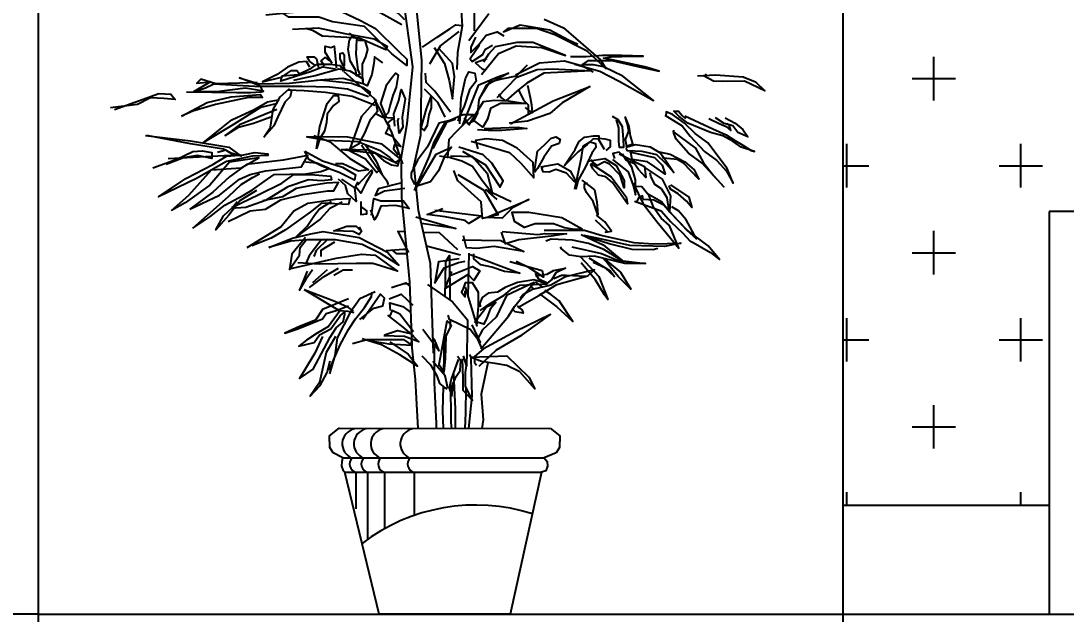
# Model space of a CAD drawing. Header units: millimetres. Extents: x 512961 to 1001058, y -961995 to -458543.
# Drawn here: x 887053 to 888015, y -885851 to -885306 of the extents above; entities that cross this region are included whole.
import ezdxf

# ---------------------------------------------------------------- set-up
doc = ezdxf.new("R2010")
doc.units = ezdxf.units.MM
doc.header["$MEASUREMENT"] = 0
doc.header["$PDMODE"] = 3
doc.layers.get('0').update_dxf_attribs({"linetype": 'CONTINUOUS'})
doc.layers.get('DEFPOINTS').update_dxf_attribs({"linetype": 'CONTINUOUS'})
for name, color, linetype in [('FF-Plants', 86, 'CONTINUOUS'), ('txt', 7, 'CONTINUOUS'), ('家具外线', 4, 'CONTINUOUS'), ('辅助线', 8, 'CONTINUOUS')]:
    doc.layers.add(name, color=color, linetype=linetype)
doc.styles.get("Standard").update_dxf_attribs({"font": 'complex.shx', "bigfont": 'hzxy.shx'})
doc.dimstyles.new('LMDIM40', dxfattribs={"dimtxt": 80, "dimasz": 20, "dimexe": 0, "dimexo": 0, "dimgap": 25, "dimtad": 1, "dimdec": 0, "dimzin": 0, "dimdsep": 46, "dimtxsty": 'Standard', "dimblk1": 'DOT', "dimblk2": 'DOT', "dimsah": 1, "dimcen": 0, "dimclrd": 2, "dimclre": 2, "dimclrt": 2, "dimadec": 0, "dimazin": 0, "dimtfac": 1, "dimtdec": 0, "dimtmove": 2, "dimatfit": 3, "dimldrblk": 'DOT', "dimfxl": 0, "dimtolj": 1, "dimtzin": 0, "dimarcsym": 0})

# ---------------------------------------------------------------- blocks, each defined once
blk = doc.blocks.new('_ArchTick')
at = {"color": 0, "linetype": 'ByBlock', "const_width": 0.15}
blk.add_lwpolyline([(-0.5, -0.5), (0.5, 0.5)], dxfattribs=at)
blk = doc.blocks.new('*D1159')
at = {"layer": 'DEFPOINTS', "color": 0}
for p in [(886919.71, -885234.82), (887069.21, -885234.82), (887069.21, -885850.94)]:
    blk.add_point(p, dxfattribs=at)
at = {"layer": 'txt', "color": 2, "lineweight": -2}
for p, q in [((887069.21, -885234.82), (886919.71, -885234.82)), ((886919.71, -885850.94), (886919.71, -885234.82)), ((887069.21, -885850.94), (886919.71, -885850.94))]:
    blk.add_line(p, q, dxfattribs=at)
at = {"layer": 'txt', "color": 2, "lineweight": -2, "xscale": 20, "yscale": 20, "zscale": 20}
for p, rotation in [((886919.71, -885234.82), 90), ((886919.71, -885850.94), 270)]:
    blk.add_blockref('_ArchTick', p, dxfattribs=dict(at, rotation=rotation))
at = {"layer": 'txt', "color": 2, "insert": (886854.71, -885542.88), "char_height": 80, "attachment_point": 5, "rotation": 90}
blk.add_mtext('\\A1;616', dxfattribs=at)
blk = doc.blocks.new('_DOT')
at = {"color": 0, "linetype": 'ByBlock'}
blk.add_line((-0.5, 0), (-1, 0), dxfattribs=at)
at = {"color": 0, "linetype": 'ByBlock', "const_width": 0.5}
blk.add_lwpolyline([(-0.25, 0, 1), (0.25, 0, 1)], format="xyb", close=True, dxfattribs=at)
blk = doc.blocks.new('DOT')
at = {"color": 0, "linetype": 'ByBlock'}
blk.add_line((-0.35, 0), (-1, 0), dxfattribs=at)
at = {"color": 0, "linetype": 'ByBlock', "const_width": 0.35}
blk.add_lwpolyline([(-0.175, 0, 1), (0.175, 0, 1)], format="xyb", close=True, dxfattribs=at)
blk = doc.blocks.new('*D1166')
at = {"layer": 'DEFPOINTS', "color": 0}
for p in [(886682.71, -883150.94), (887069.21, -883150.94), (887069.21, -885850.94)]:
    blk.add_point(p, dxfattribs=at)
at = {"layer": 'txt', "color": 2, "lineweight": -2}
for p, q in [((887069.21, -883150.94), (886682.71, -883150.94)), ((886682.71, -885850.94), (886682.71, -883150.94)), ((887069.21, -885850.94), (886682.71, -885850.94))]:
    blk.add_line(p, q, dxfattribs=at)
at = {"layer": 'txt', "color": 2, "lineweight": -2, "xscale": 20, "yscale": 20, "zscale": 20}
for p, rotation in [((886682.71, -883150.94), 90), ((886682.71, -885850.94), 270)]:
    blk.add_blockref('_ArchTick', p, dxfattribs=dict(at, rotation=rotation))
at = {"layer": 'txt', "color": 2, "insert": (886617.71, -884500.94), "char_height": 80, "attachment_point": 5, "rotation": 90}
blk.add_mtext('\\A1;2700', dxfattribs=at)
blk = doc.blocks.new('*D1167')
at = {"layer": 'DEFPOINTS', "color": 0}
for p in [(887069.21, -885850.94), (887809.21, -885850.94), (887809.21, -886053.94)]:
    blk.add_point(p, dxfattribs=at)
at = {"layer": 'txt', "color": 2, "lineweight": -2}
for p, q in [((887069.21, -885850.94), (887069.21, -886053.94)), ((887809.21, -885850.94), (887809.21, -886053.94)), ((887069.21, -886053.94), (887809.21, -886053.94))]:
    blk.add_line(p, q, dxfattribs=at)
at = {"layer": 'txt', "color": 2, "lineweight": -2, "xscale": 20, "yscale": 20, "zscale": 20, "rotation": 180}
blk.add_blockref('_ArchTick', (887069.21, -886053.94), dxfattribs=at)
at = {"layer": 'txt', "color": 2, "lineweight": -2, "xscale": 20, "yscale": 20, "zscale": 20}
blk.add_blockref('_ArchTick', (887809.21, -886053.94), dxfattribs=at)
at = {"layer": 'txt', "color": 2, "insert": (887439.21, -885988.94), "char_height": 80, "attachment_point": 5}
blk.add_mtext('\\A1;740', dxfattribs=at)
blk = doc.blocks.new('A$C50720A0E')
at = {"layer": 'FF-Plants'}
for p, q in [((268.17, 382.7), (267.63, 417.33)), ((283.54, 370.96), (279.56, 411.18)), ((275.41, 305.02), (268.17, 382.7)), ((294.4, 322.18), (283.54, 370.96)), ((297.17, 239.67), (294.4, 322.18)), ((277.51, 246.69), (275.41, 305.02))]:
    blk.add_line(p, q, dxfattribs=at)
for points in [[(330.7, 649.32), (334.27, 597.31), (334.57, 535.86)], [(256.35, 597.18), (268.94, 567.52), (277.94, 502.81), (272.54, 450.69), (267.14, 418.33)], [(268.04, 605.27), (280.64, 563.93), (286.04, 509.11), (285.14, 439.9), (277.94, 406.65)], [(329.82, 527.14), (348.24, 551.86)], [(398.88, 546.68), (416.72, 538.64), (450.67, 509.33), (455.85, 501.28), (438.58, 517.37), (408.66, 532.32), (391.97, 538.06), (365.5, 538.06), (361.47, 535.19), (377.01, 541.51), (404.06, 536.91), (421.32, 527.72), (429.95, 523.7)], [(268.06, 541.39), (245.91, 553.68), (234.84, 562.28), (229.3, 570.88), (234.84, 570.27), (250.84, 561.05), (264.37, 552.45), (270.52, 546.3)], [(322.14, 565.24), (323.57, 540.3), (319.29, 516.07), (318.58, 500.4)], [(142.97, 550.58), (174.29, 553.71), (212.51, 553.71), (230.05, 545.58), (243.83, 538.07), (265.13, 517.42), (272.65, 509.91), (272.65, 504.28), (258.87, 514.92), (246.97, 526.81), (233.81, 539.95), (204.37, 544.33), (191.84, 548.71), (164.27, 548.71), (158.63, 552.15)], [(167.4, 537.44), (191.21, 538.7), (215.64, 533.69), (242.58, 528.69), (254.48, 521.8), (253.23, 518.67), (228.8, 529.31), (194.97, 531.19), (186.2, 536.19), (179.31, 538.07)], [(287.13, 521.11), (300.66, 530.33), (312.35, 537.7), (317.89, 541.39), (323.43, 540.77)], [(226.27, 527.61), (225.65, 514.57), (227.52, 500.29), (229.38, 495.94), (226.27, 494.7), (225.65, 499.67), (220.68, 508.36), (218.81, 518.92), (220.06, 527.61), (222.54, 531.34)], [(250.52, 506.5), (243.06, 512.09), (242.44, 505.88), (240.57, 495.94), (236.22, 485.39), (232.49, 487.25), (231.87, 495.32), (231.87, 505.26), (234.98, 512.09), (236.84, 518.92), (234.36, 526.99), (228.76, 526.99), (220.06, 533.82)], [(293.9, 505.75), (303.74, 522.34), (320.96, 535.25)], [(335.81, 530.27), (331.46, 520.96), (331.46, 515.99), (338.92, 523.44), (345.76, 532.14), (355.7, 535.24), (361.92, 531.52)], [(203.89, 505.88), (197.67, 516.44), (197.67, 522.02), (202.65, 520.78), (205.76, 522.02), (207, 510.23), (207.62, 502.15)], [(297.93, 520.83), (307.25, 505.93), (311.61, 490.4), (314.71, 473.64), (316.58, 494.13), (314.71, 505.93), (309.12, 512.14), (301.66, 520.21)], [(339.54, 522.82), (330.84, 510.4), (332.7, 507.92), (342.65, 514.13), (345.14, 519.1), (351.35, 522.82)], [(341.45, 495.99), (356.99, 515.24), (373.16, 522.07), (396.78, 520.83), (418.54, 513.38), (388.7, 525.18), (373.78, 525.18), (353.88, 521.45), (347.67, 514.62), (343.31, 507.17)], [(187.73, 504.64), (183.37, 507.74), (180.89, 512.09), (187.1, 512.09), (189.59, 510.23), (191.46, 502.15)], [(197.05, 503.39), (193.94, 508.36), (197.67, 511.47), (201.4, 508.36)], [(216.33, 499.67), (211.35, 510.23), (211.35, 515.19), (213.84, 515.81), (215.08, 513.95), (215.08, 503.39)], [(346.38, 510.4), (335.81, 506.68), (342.03, 501.09), (345.76, 499.85)], [(427.18, 505.26), (450.19, 498.94), (468.03, 489.74), (499.68, 471.93), (471.48, 494.34), (453.65, 502.96), (444.44, 504.68), (434.08, 504.68), (439.84, 508.71), (461.13, 508.71), (483.57, 503.54), (504.86, 498.94), (491.63, 502.96), (467.46, 508.13), (453.65, 511.01), (460.55, 512.16), (480.69, 512.73), (489.9, 512.73), (470.33, 513.31), (452.5, 513.31), (437.53, 512.16), (423.15, 512.16)], [(183.37, 502.77), (180.27, 507.74), (173.43, 507.12), (162.86, 502.77), (153.53, 495.94), (139.85, 489.11), (157.26, 493.46), (166.59, 499.67), (171.56, 499.67), (174.67, 495.94)], [(207, 500.91), (195.19, 502.77), (184, 498.43), (170.32, 494.08), (156.64, 489.73), (157.88, 494.7), (172.81, 495.94), (185.24, 502.15), (190.21, 505.26), (202.03, 505.26), (211.35, 504.02), (214.46, 499.05)], [(232.49, 487.25), (232.49, 491.6), (225.65, 495.94), (220.68, 499.05), (210.11, 500.91), (188.35, 494.7), (179.02, 492.84), (168.45, 490.35)], [(339.83, 474.5), (348.99, 489.13), (359.97, 491.87), (373.7, 494.61), (383.77, 504.67)], [(355.75, 474.88), (373.78, 493.51), (392.43, 500.34), (406.73, 500.96), (442.17, 499.1), (398.65, 497.23), (383.1, 487.92), (373.78, 480.47), (363.83, 471.77), (359.48, 474.88), (357.61, 477.98)], [(372.78, 495.53), (394.75, 506.5), (417.63, 508.33), (434.1, 503.76), (444.17, 498.27)], [(134.88, 488.49), (118.72, 487.87), (96.96, 487.25), (83.28, 491.6), (79.55, 487.87), (91.98, 489.11), (76.44, 479.8), (87.63, 483.52), (95.09, 487.25), (137.99, 484.77), (139.85, 479.8)], [(237.46, 475.45), (218.19, 482.28), (201.4, 484.14), (176.54, 484.77), (152.29, 484.77), (138.61, 484.77), (118.72, 492.84), (136.75, 487.25), (164.72, 487.87), (193.32, 490.98), (221.92, 487.87), (231.87, 484.14), (238.71, 479.8), (238.71, 476.07)], [(232.49, 487.25), (213.84, 492.22), (197.05, 490.98), (189.59, 490.35)], [(214.69, 498.74), (242.31, 474.03), (258.42, 443.57), (268.78, 413.68)], [(253.63, 456.82), (248.65, 469.24), (254.25, 486.63), (259.22, 493.46), (262.33, 497.18), (264.82, 495.32), (262.95, 484.14), (259.85, 476.69), (257.36, 468), (255.49, 460.55), (253.01, 458.06)], [(312.85, 461.22), (298.55, 480.47), (290.47, 488.54), (289.85, 497.23)], [(321.53, 450.61), (322.77, 474.21), (326.5, 492.22), (329.61, 498.43), (335.21, 497.18), (336.45, 489.73), (330.23, 481.66), (325.26, 466.76), (321.53, 458.06), (319.66, 453.09)], [(323.99, 448.63), (338.91, 486.51), (356.94, 493.97), (366.26, 497.07), (345.75, 485.89), (338.91, 472.85), (337.66, 460.43), (333.93, 452.98), (328.96, 450.5), (325.85, 456.09)], [(539.95, 494.66), (556.44, 495.52), (582.04, 493.79), (593.32, 489.02), (602, 480.79), (583.34, 489.89), (562.95, 489.45), (554.7, 489.89), (546.02, 494.22), (548.19, 496.39)], [(70.14, 479.95), (116.18, 479.38), (128.84, 479.38), (138.62, 479.95), (140.92, 480.53), (124.24, 483.4), (97.77, 479.95), (79.35, 479.95), (79.35, 479.95)], [(141.1, 438.19), (147.31, 447.51), (149.8, 463.65), (156.02, 475.45), (164.1, 482.28), (166.59, 481.04), (165.34, 475.45), (160.37, 470.48), (154.15, 456.82), (150.42, 448.75), (141.1, 438.19)], [(243.43, 467.52), (222.47, 475.71), (197.86, 479.35), (178.26, 480.72), (163.67, 481.63)], [(261.66, 448.4), (260.75, 459.78), (265.31, 472.07), (267.59, 482.08), (271.23, 473.43), (268.5, 456.59), (268.95, 447.49), (265.76, 442.02), (264.4, 453.4), (265.31, 455.68)], [(288.5, 482.76), (300.93, 470.34), (307.77, 456.68)], [(368.18, 450.66), (407.35, 471.77), (440.92, 484.81), (415.43, 469.91), (404.24, 459.97), (383.72, 453.14), (366.94, 451.28)], [(375, 482.28), (379.97, 472.34), (384.32, 468), (384.32, 463.65), (384.32, 459.3)], [(383.7, 486.01), (386.19, 474.83), (387.43, 468), (388.05, 460.55), (381.84, 465.51)], [(3.91, 463.64), (33.66, 474.58), (44.62, 478.49), (55.58, 477.71), (59.49, 473.02), (49.32, 473.8), (36.79, 474.58), (25.05, 468.33), (0, 465.2)], [(65.54, 457.54), (89.13, 470.18), (111, 475.35), (138.05, 477.65), (139.77, 474.78), (127.11, 474.78), (96.61, 468.46), (75.9, 462.13), (65.54, 457.54)], [(85.68, 433.4), (111.58, 454.09), (132.29, 463.86), (144.38, 470.75), (154.73, 472.48), (152.43, 469.03), (138.05, 465.58), (113.3, 450.07), (85.68, 433.4)], [(189.59, 427.63), (192.7, 448.13), (199.54, 469.24), (205.13, 476.69), (209.49, 476.69), (210.11, 471.1), (205.13, 467.38), (199.54, 459.3), (198.92, 451.85), (197.05, 443.78), (192.7, 436.95), (189.59, 427.63)], [(220.68, 427.63), (231.25, 457.44), (244.41, 472.15), (243.71, 471.38), (245.55, 461.79), (238.71, 453.72), (233.73, 441.92), (228.14, 431.98), (220.68, 427.63)], [(294.98, 476.59), (290.43, 464.3), (285.41, 447), (288.6, 444.27), (291.79, 449.28), (293.16, 458.84), (295.44, 465.21), (295.44, 476.14)], [(329.58, 449.26), (343.26, 470.99), (353.21, 472.23), (366.26, 471.61), (381.81, 469.13), (358.8, 469.13), (349.48, 464.78), (346.99, 454.84), (342.64, 447.39), (332.69, 454.84)], [(153.09, 463.79), (118.91, 449.68), (105.69, 439.67), (118, 447.4), (131.67, 451.05), (141.7, 454.69), (147.62, 456.96)], [(510, 458.56), (526.05, 448.59), (533.43, 439.06), (546.45, 425.19), (557.73, 416.95), (566.85, 406.98), (572.92, 396.15), (567.28, 409.58), (549.49, 432.99), (537.77, 441.66), (528.22, 451.19), (516.94, 459), (511.3, 461.6), (510.87, 457.7)], [(528.23, 457.76), (546.02, 449.53), (554.27, 446.06), (566.42, 440.42), (575.1, 434.79), (581.61, 430.89), (589.42, 426.12), (592.46, 425.25), (580.31, 429.15), (572.93, 434.36), (563.38, 439.56), (552.1, 442.59), (531.27, 451.26), (523.02, 457.33), (518.25, 462.1), (522.59, 462.1), (526.06, 458.2), (529.1, 455.59)], [(244.34, 459.78), (250.72, 456.59), (259.38, 456.14), (260.29, 455.68), (254.83, 451.58), (256.65, 448.85), (255.28, 446.12), (253, 442.02), (259.38, 439.29), (267.13, 429.73), (261.21, 431.55), (260.29, 427.46), (264.85, 421.99)], [(279.87, 389.13), (293.55, 420.8), (297.9, 433.84), (307.85, 451.85), (317.18, 454.96), (302.26, 451.23), (291.69, 429.5), (282.36, 417.08), (276.77, 405.28), (276.77, 400.93), (279.25, 395.96), (279.87, 394.72)], [(296.83, 427.93), (309.98, 453.01), (324.33, 458.98), (333.89, 458.98), (318.35, 443.45), (311.18, 436.29), (309.98, 419.57), (302.81, 420.76)], [(465.31, 454.23), (467.48, 446.86), (467.48, 434.29), (467.91, 429.09), (472.25, 429.09), (471.82, 436.46), (470.95, 447.72), (467.05, 454.23), (461.84, 457.26)], [(473.12, 457.26), (475.72, 449.02), (476.59, 443.82), (473.55, 436.02), (474.86, 429.95), (480.5, 432.12), (478.33, 439.49), (477.03, 448.16), (473.55, 457.26)], [(550.36, 455.59), (559.91, 450.83), (566.42, 448.23), (570.76, 444.33), (569.02, 449.53), (567.29, 450.83)], [(565.55, 456.03), (574.67, 451.26), (581.61, 445.19), (586.38, 438.69), (577.27, 442.59), (572.5, 448.66), (564.68, 450.83), (556.44, 456.03)], [(343.88, 446.15), (374.34, 447.39), (383.05, 446.15), (360.05, 444.29), (347.61, 444.29), (337.66, 444.91)], [(516.94, 443.83), (538.21, 428.22), (545.58, 414.79), (555.13, 402.65), (564.24, 392.68), (544.28, 414.35), (531.7, 423.45), (520.41, 436.46), (518.24, 442.09), (518.24, 444.69)], [(32.16, 439.79), (73.72, 434.86), (108.95, 429.23), (120.22, 420.79), (111.06, 423.61), (104.02, 427.12), (73.72, 432.05), (33.57, 439.79)], [(267.63, 417.33), (249.86, 431.89), (218.41, 438.27), (180.58, 438.72), (198.81, 435.53), (227.53, 434.17), (247.58, 426.43), (257.15, 419.6), (262.16, 415.05), (265.81, 417.33)], [(187.16, 439.92), (201.46, 434.33), (220.11, 418.8), (237.52, 408.25), (228.19, 407), (213.89, 413.83), (207.05, 413.83)], [(331.75, 434.65), (366.97, 424.1), (377.54, 414.25), (389.52, 400.88), (388.81, 414.95), (374.02, 428.32), (360.63, 435.36), (345.84, 436.76), (335.98, 435.36), (338.09, 427.62)], [(390.05, 407.09), (393.01, 425.48), (399.25, 431.39), (405.5, 437.3), (409.78, 438.62), (413.72, 435.99), (412.74, 432.38), (405.83, 430.08), (398.6, 419.9), (393.01, 409.39), (390.05, 405.78)], [(454.46, 426.92), (448.82, 436.46), (444.05, 436.89), (438.4, 431.69), (430.16, 424.75), (417.57, 412.18), (427.56, 426.92), (431.03, 433.85), (436.23, 438.19), (444.48, 439.49), (449.25, 439.49), (449.25, 437.32), (454.89, 436.89), (459.67, 435.59), (459.67, 429.52), (455.76, 426.05)], [(427.12, 390.51), (433.2, 419.55), (434.93, 429.95), (441.44, 433.85), (446.22, 432.55), (446.65, 428.65), (442.74, 423.45), (437.1, 410.88), (430.16, 398.75), (427.99, 390.08)], [(39.2, 410.24), (61.04, 417.98), (75.84, 425.01), (84.29, 425.72), (93.45, 424.31), (93.45, 418.68), (80.06, 421.49), (67.38, 419.38), (51.18, 413.05)], [(44.13, 383.5), (69.5, 400.38), (94.15, 413.05), (106.83, 420.79), (122.33, 422.2), (132.9, 424.31), (144.88, 422.9), (144.88, 421.49), (130.79, 420.79), (106.83, 415.87), (79.36, 400.38), (44.13, 383.5), (44.13, 383.5)], [(53.29, 418.68), (104.72, 421.49), (113.88, 421.49), (106.13, 426.42), (98.38, 424.31)], [(178.88, 425.57), (195.08, 416.43), (213.4, 410.8), (225.38, 403.76), (224.67, 398.83), (210.58, 405.87), (194.38, 411.5), (182.4, 417.83), (178.88, 425.57)], [(263.99, 413.68), (238.01, 426.43), (212.94, 426.89), (243.48, 423.7), (251.22, 416.87), (258.52, 412.77), (264.44, 411.86), (266.26, 418.24)], [(216.92, 427.62), (234.53, 418.47), (245.1, 405.8), (247.91, 408.62)], [(231.01, 431.14), (244.39, 411.43), (254.25, 398.06), (255.66, 394.54)], [(234.53, 431.14), (244.39, 416.36), (250.03, 403.69)], [(281.3, 391.83), (299.53, 422.79), (313.66, 429.16), (307.28, 420.51), (301.81, 407.31), (294.52, 397.3), (281.76, 393.2)], [(324, 425.51), (345.14, 412.84), (358.52, 392.43), (361.34, 398.06), (350.77, 414.25), (343.02, 421.99), (320.48, 429.02)], [(461.81, 417.69), (476.13, 406.42), (480.9, 393.85), (483.07, 385.18), (483.07, 399.05), (479.6, 410.76), (474.39, 418.56), (467.88, 424.63), (462.24, 423.33), (463.54, 418.56)], [(467.91, 423.02), (491.35, 411.32), (492.65, 401.35), (485.7, 408.72), (482.23, 413.92), (474.86, 416.95), (470.95, 422.59)], [(473.99, 429.09), (483.1, 431.69), (496.55, 429.52), (505.67, 423.89), (509.14, 419.55), (518.25, 405.68), (511.31, 413.92), (502.63, 422.15), (489.18, 425.19), (475.72, 425.62), (474.42, 428.22)], [(477.46, 424.75), (500.46, 419.55), (507.4, 412.62), (510.44, 404.38), (500.89, 410.88), (493.95, 415.65), (480.06, 417.82), (478.76, 424.32)], [(504.8, 424.75), (514.78, 422.59), (528.23, 415.65), (536.91, 408.28), (541.25, 399.61), (526.93, 414.78), (521.72, 417.82), (508.7, 419.12), (506.97, 422.59)], [(56.11, 370.83), (72.31, 384.9), (93.1, 408.12), (120.22, 410.24), (136.42, 419.38), (109.65, 415.16), (91.34, 394.05), (68.79, 377.87), (56.11, 370.83)], [(73.02, 372.24), (100.49, 384.9), (118.81, 399.68), (128.67, 403.9), (142.76, 407.42), (175.88, 410.94), (181.51, 421.49), (158.97, 417.27), (125.15, 413.05), (109.65, 401.79), (94.15, 387.72), (73.02, 372.24)], [(75.84, 354.65), (91.34, 365.2), (105.43, 375.76), (122.33, 384.9), (130.79, 389.83), (141.35, 397.57), (150.51, 403.9), (179.4, 404.61), (193.49, 406.72), (201.24, 409.53), (189.97, 414.46), (179.4, 415.16)], [(312.73, 421.28), (333.16, 420.58), (346.54, 405.1), (351.48, 386.1), (341.61, 398.77), (333.16, 411.43), (323.3, 416.36), (310.61, 419.88)], [(395.92, 411.01), (411.47, 413.88), (422.93, 407.34), (427.43, 398.75), (427.02, 397.12), (419.65, 405.29), (409.83, 408.56), (403.69, 406.11), (397.96, 406.52), (396.74, 409.79), (397.96, 411.42)], [(439.27, 416.08), (454.89, 418.68), (465.31, 412.18), (472.69, 398.31), (472.69, 391.81), (468.78, 403.51), (459.23, 413.48), (454.46, 415.65), (447.95, 412.18), (443.61, 415.22), (441.88, 417.38)], [(442.74, 413.48), (460.54, 401.78), (474.42, 383.58), (475.72, 377.07), (461.84, 396.58), (455.76, 401.78), (448.82, 403.51), (443.61, 409.15), (441.88, 413.05), (444.05, 414.78)], [(75.84, 354.65), (89.22, 366.61), (108.95, 384.2), (120.22, 394.76), (130.79, 401.09), (137.13, 404.61)], [(111.77, 373.65), (136.42, 385.61), (157.56, 396.16), (168.83, 403.9), (184.33, 403.9), (202.65, 402.5), (203.35, 398.98), (194.19, 398.27), (182.22, 398.98), (163.19, 392.64), (142.76, 379.98), (124.45, 373.65), (115.29, 372.94), (111.77, 373.65)], [(227.49, 394.61), (240.17, 407.98), (240.87, 405.87), (235.24, 396.72), (230.31, 386.87), (225.38, 392.5), (227.77, 397.29)], [(319.55, 404.04), (343.46, 389.71), (356.61, 367.02), (342.26, 363.44), (341.07, 378.96), (319.55, 398.07), (315.96, 407.63)], [(491.77, 409.95), (507.39, 399.55), (515.21, 384.38), (514.34, 369.64), (513.9, 370.51), (512.17, 382.64), (506.96, 390.88), (500.89, 394.78), (496.98, 402.58), (496.55, 405.62)], [(108.29, 360.86), (128.72, 370.71), (142.81, 372.12), (156.9, 380.57), (176.63, 385.49), (199.88, 389.01), (205.51, 389.01), (209.74, 396.75), (199.17, 396.05), (185.08, 393.94), (170.99, 391.12), (158.31, 383.38), (140, 379.86)], [(212.69, 399.54), (224.67, 391.8), (226.08, 379.13), (218.33, 386.17), (216.22, 393.91), (209.88, 399.54)], [(267.96, 396.44), (246.21, 390.92), (243.48, 384.55), (252.14, 389.1), (270.82, 391.38)], [(433.56, 398.75), (445.43, 389.76), (447.48, 378.73), (448.3, 366.87), (444.2, 379.14), (438.07, 387.31), (436.02, 391.8), (436.02, 395.48), (438.88, 396.3)], [(480.9, 396.02), (490.01, 376.95), (502.6, 360.91), (515.62, 345.31), (523, 336.2), (514.32, 357.01), (506.51, 363.94), (500, 373.48), (495.66, 384.32), (488.71, 392.55), (483.51, 392.99)], [(515.21, 394.35), (532.13, 383.08), (534.73, 373.54), (529.96, 379.61), (522.15, 386.11), (515.21, 390.45), (513.9, 393.91)], [(134.31, 389.13), (119.52, 379.98), (108.95, 366.61), (96.97, 353.24), (104.02, 365.9), (112.47, 373.65), (116.7, 379.27)], [(368.57, 378.84), (345.37, 389.74), (355.61, 380.88)], [(493.92, 386.48), (506.94, 379.12), (514.32, 370.01), (529.94, 353.11), (539.05, 344.87), (529.5, 362.21), (522.56, 370.45), (516.49, 374.35)], [(125.91, 336.94), (156.9, 355.94), (168.88, 370.71), (181.56, 377.75), (206.92, 381.27), (220.31, 381.97), (218.9, 376.34), (194.24, 377.75), (183.67, 369.31), (170.99, 360.16), (161.13, 353.12), (147.75, 345.38), (130.13, 338.35)], [(213.26, 378.46), (201.99, 372.83), (192.83, 362.97), (170.99, 346.79), (180.86, 356.64), (187.9, 366.49), (192.13, 372.12), (203.4, 379.16)], [(230.31, 379.13), (230.3, 367.1), (235.94, 367.81), (235.94, 370.62), (231.01, 374.14)], [(240.17, 366.47), (242.28, 381.95), (248.62, 379.84), (269.76, 379.84), (274.69, 372.8), (262.71, 375.61), (248.62, 374.91), (245.1, 365.76), (242.99, 362.24), (239.47, 371.39)], [(346.05, 364.52), (384.95, 380.88), (369.94, 373.39), (360.38, 363.84), (345.37, 364.52)], [(482.2, 379.55), (506.51, 370.45), (515.62, 360.48), (526.47, 350.07), (532.98, 343.14), (536.01, 341.41), (552.07, 332.3), (560.32, 325.8), (549.9, 338.37), (530.37, 352.68), (514.75, 369.15), (509.11, 375.65), (500, 380.42), (490.01, 380.85), (489.58, 384.32), (485.68, 382.58), (483.94, 378.68)], [(298.28, 371.34), (341.28, 365.89), (329.67, 359.07), (326.26, 361.8), (307.84, 365.21), (291.46, 367.25), (305.79, 372.7)], [(379.98, 355.19), (390.64, 358.92), (407.69, 358.92), (417.82, 355.19), (426.88, 353.6), (433.81, 353.6), (415.16, 364.24), (384.78, 369.04), (369.32, 369.04), (371.45, 361.05), (379.98, 355.73)], [(445.75, 362.21), (456.6, 352.24), (455.3, 350.94), (460.94, 351.81), (454.86, 360.48), (447.05, 366.55)], [(228.89, 355.84), (231.01, 351.62), (228.89, 348.81), (223.26, 351.62), (205.64, 352.32), (217.62, 356.55), (226.07, 356.55), (229.6, 353.03)], [(281.03, 364.99), (317.66, 354.44), (286.23, 358.86)], [(145.63, 336.94), (167.47, 345.38), (184.38, 349.6), (195.65, 351.72), (228.76, 346.09), (254.83, 332.72), (265.4, 320.75), (248.49, 331.31), (231.58, 339.75), (206.92, 343.98), (180.86, 343.98), (166.06, 342.57), (145.63, 336.94)], [(179.45, 346.09), (166.77, 330.61), (164.65, 316.53), (173.81, 329.9), (174.52, 336.94), (180.15, 343.98)], [(271.1, 351.29), (264.55, 351.5), (274.11, 332.39)], [(319.55, 334.78), (302.81, 350.3), (288.04, 350.76)], [(323.53, 344.08), (359.02, 343.4), (380.17, 333.17), (352.88, 337.94), (337.18, 335.9), (327.63, 336.58), (324.9, 347.48)], [(360.26, 351.47), (393.3, 348.81), (399.7, 349.87), (419.42, 349.34), (405.56, 347.21), (375.72, 344.02), (363.46, 340.29), (359.73, 350.94)], [(398.89, 352.68), (436.2, 352.68), (452.26, 347.91), (481.34, 341.41), (499.56, 340.11), (524.73, 340.97), (509.54, 337.94), (477.86, 338.81), (450.53, 344.87), (435.77, 347.91), (459.64, 340.11), (479.6, 335.34), (499.13, 334.9), (503.47, 336.2)], [(433.17, 348.77), (453.13, 339.24), (464.41, 330.14), (472.22, 323.63), (454, 334.9), (439.68, 340.54), (424.92, 343.57), (405.39, 344.44), (400.62, 342.71)], [(193.54, 343.27), (182.97, 329.2), (180.15, 322.87)], [(199.88, 344.68), (189.31, 334.12), (187.2, 328.49)], [(206.22, 341.86), (193.54, 334.12), (193.54, 328.49)], [(290.8, 338.34), (290.85, 338.36), (321.94, 330)], [(424.49, 337.5), (451.83, 331.44), (466.58, 325.37), (492.18, 322.33), (473.09, 322.33), (445.32, 328.84), (432.73, 328.4), (422.32, 329.7), (414.94, 335.77), (414.07, 337.07)], [(164.65, 317.24), (207.63, 327.09), (230.88, 330.61), (243.56, 329.9), (254.83, 321.46), (263.99, 315.13), (248.49, 320.05), (241.44, 322.16), (225.94, 322.16), (192.13, 321.46), (172.4, 322.87)], [(253.55, 334.03), (269.75, 335.44), (272.65, 335.32)], [(272.97, 331.21), (270.46, 331.21), (263.41, 331.21), (259.19, 334.73)], [(307.99, 291.54), (308.65, 324), (311.98, 329.55), (312.27, 288.56)], [(329.75, 331.77), (328.89, 291.93)], [(331.04, 330.44), (376.76, 313.4), (362.43, 314.77), (350.83, 318.86), (340.59, 320.9), (334.45, 326.36), (334.45, 331.13)], [(432.3, 328.4), (449.22, 310.2), (457.47, 288.96), (454.43, 293.29), (445.75, 307.6), (438.81, 315.83), (433.17, 322.77)], [(440.11, 327.54), (459.64, 315.4), (463.54, 310.2), (455.3, 318), (444.02, 323.2)], [(454, 326.67), (469.19, 314.1), (478.73, 298.5), (467.02, 310.2), (461.37, 317.13), (456.17, 324.07), (452.7, 327.54)], [(183.1, 300.25), (196.49, 310.1), (209.87, 317.84)], [(320.8, 326.36), (301.7, 323.63), (298.28, 304.54), (307.15, 318.18), (320.12, 322.95), (326.26, 324.31)], [(313.3, 311.36), (333.09, 319.54), (339.91, 315.45), (334.45, 306.59), (328.99, 312.04), (307.84, 299.09), (313.98, 314.77)], [(367.37, 324.03), (397.26, 315.67), (398.46, 309.7), (385.3, 318.06), (373.35, 324.03)], [(390.94, 310.94), (401.79, 312.24), (407.43, 315.71), (418.71, 317.88), (409.6, 313.54), (406.13, 307.47), (401.79, 304.01), (393.98, 307.91), (390.94, 313.11)], [(180.86, 315.13), (173.81, 297.53), (180.86, 309.5), (185.79, 316.53)], [(199.3, 316.44), (185.92, 304.48)], [(205.64, 311.51), (214.1, 316.44), (222.55, 316.44)], [(374.76, 281.87), (394.24, 292.85), (410.73, 302.83), (439.2, 310.82), (445.2, 316.31), (418.72, 309.82), (405.23, 302.33), (388.24, 298.34), (379.25, 293.35), (376.75, 290.36)], [(407.86, 308.34), (414.81, 311.38), (419.15, 311.38), (437.37, 310.51)], [(178.17, 298.14), (206.35, 287.59), (217.62, 282.66), (223.26, 278.44)], [(178.17, 298.14), (210.58, 279.14), (218.33, 278.44), (223.96, 277.03)], [(258.43, 300.18), (271.81, 304.4), (275.53, 301.46)], [(269.7, 303.7), (275.46, 303.51)], [(291.54, 303), (314.79, 286.81), (328.42, 270.47)], [(325.85, 301.84), (322.81, 295.77), (326.28, 291.44), (326.28, 297.07)], [(326.26, 300.45), (337.18, 265.01), (338.55, 282.73), (338.55, 295.68), (333.09, 304.54), (326.26, 304.54), (324.22, 298.41)], [(340.76, 243.8), (356.25, 262.27), (366.24, 273.74), (371.74, 282.73), (389.72, 304.68), (364.25, 292.71), (354.75, 272.75), (342.26, 261.27), (337.77, 252.79), (341.26, 244.3)], [(340.17, 278.87), (348.41, 284.94), (362.3, 293.17), (369.67, 299.24), (376.62, 302.27), (401.79, 303.57), (389.64, 307.04), (374.45, 304.87), (363.17, 300.11), (356.22, 295.77), (347.54, 294.91), (341.9, 291), (339.73, 285.8), (340.17, 282.34)], [(386.75, 300.84), (389.24, 298.84)], [(390.74, 305.33), (397.24, 300.84)], [(219.03, 289.7), (195.08, 279.85), (188.74, 270), (173.94, 264.37), (160.56, 258.03), (172.53, 262.26), (195.08, 271.4), (198.6, 276.33), (207.76, 279.14), (219.03, 283.37)], [(201.36, 224.19), (211.22, 247.41), (218.97, 261.48), (225.31, 271.33), (233.77, 281.89), (240.11, 291.74), (240.81, 295.96)], [(243.69, 296.03), (229.6, 289.7), (220.44, 277.03), (208.46, 253.81), (206.35, 237.63), (201.42, 220.74)], [(229.54, 270.63), (242.22, 281.18), (250.68, 283.29), (252.08, 290.33), (248.56, 293.85), (242.93, 286.11), (232.36, 270.63)], [(256.31, 289.63), (267.58, 293.85), (278.15, 284)], [(394.74, 294.35), (410.73, 282.37), (425.21, 268.9), (412.72, 287.86), (404.73, 293.85), (399.74, 297.34)], [(211.28, 279.14), (200.71, 264.37), (190.15, 258.03), (180.28, 251.7), (173.24, 246.07), (187.33, 249.59), (192.26, 256.63), (202.83, 262.26), (211.28, 274.22), (215.51, 277.74)], [(257.72, 279.07), (257.02, 286.11), (268.99, 282.59), (276.41, 277.26)], [(278.86, 259.37), (266.17, 275.55), (259.13, 279.07), (257.02, 274.15)], [(334.96, 268.03), (345.81, 282.34), (354.49, 286.24), (349.28, 280.17), (346.68, 272.8), (343.64, 266.3), (336.26, 268.47), (335.83, 271.93)], [(374.26, 283.37), (378.75, 279.38), (379.75, 276.39), (372.26, 277.88), (369.76, 280.38)], [(195.08, 255.22), (188.03, 239.74), (178.17, 223.55), (173.94, 216.52), (186.62, 224.96), (196.49, 243.96), (202.12, 254.51), (207.76, 262.96), (214.1, 268.59), (215.51, 275.62), (215.51, 278.44)], [(254.9, 274.85), (268.99, 263.59), (278.73, 255.32)], [(302.06, 227.91), (309.81, 269.58), (313.38, 265.41), (308.62, 255.29), (308.02, 234.46), (306.83, 222.56), (302.66, 228.51)], [(332.4, 265.7), (340.15, 249.52), (330.99, 261.48), (311.97, 270.63), (310.56, 274.85)], [(312.4, 270.42), (312.45, 263.43)], [(328.42, 270.47), (327.49, 227.44)], [(339.27, 227.84), (355.25, 242.81), (378.73, 256.78), (404.71, 275.24), (372.74, 259.77), (343.26, 243.8), (334.77, 236.82), (334.77, 231.33), (336.77, 228.83)], [(252.15, 256.54), (264.13, 260.76), (276.1, 257.95), (283.85, 250.21), (270.47, 255.13), (251.45, 255.83)], [(296.68, 254.19), (297.88, 252.33), (302.1, 241.78), (287.31, 261.48)], [(207, 255.15), (198.54, 240.37), (192.2, 212.93), (183.75, 200.26), (192.91, 210.11), (199.25, 222.07), (202.07, 232.63)], [(222.56, 248.8), (235.95, 252.32), (269.76, 252.32), (277.51, 246.69), (266.95, 247.39), (256.38, 248.09), (239.47, 250.91)], [(257.08, 250.21), (273.99, 238.95), (282.45, 227.69), (266.24, 238.24), (249.33, 247.39), (231.72, 253.02)], [(283.12, 170.67), (281.58, 198.4), (280.68, 215.48), (277.08, 250.53)], [(306.56, 220.68), (307.27, 255.95)], [(297.77, 246.03), (297.77, 212.78), (299.57, 175.03), (299.57, 170.67)], [(286.57, 237.44), (294.31, 229.11), (300.27, 218.99), (302.66, 211.84), (307.42, 208.27), (309.81, 207.08)], [(310.4, 207.68), (308.02, 218.99), (296.7, 232.08)], [(319.94, 233.87), (313.38, 216.01), (311.6, 207.68), (313.98, 200.54), (315.17, 211.84), (318.15, 218.39), (321.73, 223.75), (322.32, 232.68), (319.34, 236.84)], [(323.51, 234.46), (324.11, 216.61), (324.11, 205.89), (333.05, 196.37), (326.49, 209.46), (326.49, 221.96), (327.69, 228.51), (324.71, 237.44)], [(329.58, 170.67), (332.87, 200.2), (331.97, 235.25)], [(331.26, 236.25), (364.63, 237.44), (384.89, 217.8), (390.26, 207.08), (376.55, 222.56), (364.63, 228.51), (353.91, 230.3), (341.39, 232.08), (331.86, 235.65), (330.66, 238.63)], [(347.27, 230.76), (340.97, 202), (342.77, 178.63), (341.54, 170.67)], [(312.81, 213.32), (313.07, 175.93), (313.76, 170.67)], [(317.57, 170.67), (317.57, 188.51), (315.77, 220.87)], [(306.36, 170.67), (305.87, 186.72), (306.33, 209.1)], [(327.08, 208.3), (326.57, 184.92), (326.06, 170.67)]]:
    blk.add_lwpolyline(points, dxfattribs=at)
at = {"layer": '辅助线'}
for p, q in [((213.45, 143.56), (399.11, 143.56)), ((215.62, 130.55), (396.94, 130.55))]:
    blk.add_line(p, q, dxfattribs=at)
blk.add_lwpolyline([(404.56, 170.78), (413.47, 163.95), (413.18, 153.2), (409.91, 148.21), (399.11, 143.56), (401.88, 140.2), (402.18, 136.04), (400.4, 131.79), (396.62, 130.55), (367.86, 0), (247.11, 0), (215.62, 130.55), (214.57, 131.79), (212.79, 136.04), (213.08, 140.2), (213.71, 143.56), (205.06, 148.21), (201.79, 153.2), (201.49, 163.95), (210.41, 170.78), (404.12, 170.67)], dxfattribs=at)
for points in [[(224.43, 170.14, 0.756893), (222.41, 143.35, 0.600349), (225.89, 130.45), (225.89, 96.82)], [(235.11, 170.14, 0.756893), (233.09, 143.35, 0.600349), (236.57, 130.45), (236.57, 68.66)], [(250.65, 170.14, 0.756893), (248.63, 143.35, 0.600349), (252.11, 130.45), (252.11, 78.42)], [(277.83, 170.14, 0.756893), (275.81, 143.35, 0.600349), (279.29, 130.45), (279.29, 90.6)]]:
    blk.add_lwpolyline(points, format="xyb", dxfattribs=at)
blk.add_arc((336.02, -72.37), 172.57, 72.41458, 127.29581, dxfattribs=at)

msp = doc.modelspace()

# ---------------------------------------------------------------- linework, layer by layer
at = {"layer": 'txt'}
for p, q in [((887069.21, -883150.94), (887069.21, -885850.94)), ((887809.21, -883346.44), (887809.21, -885850.94)), ((887809.21, -885750.94), (887999.06, -885750.94)), ((887069.21, -885850.94), (890949.21, -885850.94))]:
    msp.add_line(p, q, dxfattribs=at)
at = {"layer": 'txt', "color": 42}
for p, q in [((887893.02, -885378.86), (887893.02, -885338.86)), ((887873.02, -885358.86), (887913.02, -885358.86)), ((887813.02, -885458.86), (887813.02, -885418.86)), ((887973.02, -885458.86), (887973.02, -885418.86)), ((887809.21, -885438.86), (887833.02, -885438.86)), ((887953.02, -885438.86), (887993.02, -885438.86)), ((887893.02, -885538.86), (887893.02, -885498.86)), ((887873.02, -885518.86), (887913.02, -885518.86)), ((887813.02, -885618.86), (887813.02, -885578.86)), ((887973.02, -885618.86), (887973.02, -885578.86)), ((887809.21, -885598.86), (887833.02, -885598.86)), ((887953.02, -885598.86), (887993.02, -885598.86)), ((887893.02, -885698.86), (887893.02, -885658.86)), ((887873.02, -885678.86), (887913.02, -885678.86)), ((887813.02, -885750.94), (887813.02, -885738.86)), ((887973.02, -885750.94), (887973.02, -885738.86))]:
    msp.add_line(p, q, dxfattribs=at)
at = {"layer": '家具外线', "lineweight": -3, "ltscale": 3}
for p, q in [((887999.06, -885480.94), (887999.06, -885850.94)), ((889999.06, -885480.94), (887999.06, -885480.94))]:
    msp.add_line(p, q, dxfattribs=at)

# ---------------------------------------------------------------- block references
at = {"layer": 'txt'}
msp.add_blockref('A$C50720A0E', (887135.54, -885850.94), dxfattribs=at)

# ---------------------------------------------------------------- dimensions: what is measured, and where the dimension line sits
for base, p2, picture, middle in [((886682.71, -883150.94), (887069.21, -883150.94), '*D1166', (886617.71, -884500.94)), ((886919.71, -885234.82), (887069.21, -885234.82), '*D1159', (886854.71, -885542.88))]:
    dim = msp.add_linear_dim(base=base, p1=(887069.21, -885850.94), p2=p2, angle=90, dimstyle='LMDIM40', override={"dimblk": 'ArchTick', "dimsah": 0, "dimldrblk": 'DOT'}, dxfattribs=at)
    dim.commit()
    dim.dimension.update_dxf_attribs({"geometry": picture, "text_midpoint": middle})
dim = msp.add_linear_dim(base=(887809.21, -886053.94), p1=(887069.21, -885850.94), p2=(887809.21, -885850.94), dimstyle='LMDIM40', override={"dimblk": 'ArchTick', "dimsah": 0, "dimldrblk": 'DOT'}, dxfattribs=at)
dim.commit()
dim.dimension.update_dxf_attribs({"geometry": '*D1167', "text_midpoint": (887439.21, -885988.94)})

doc.saveas('drawing.dxf')
